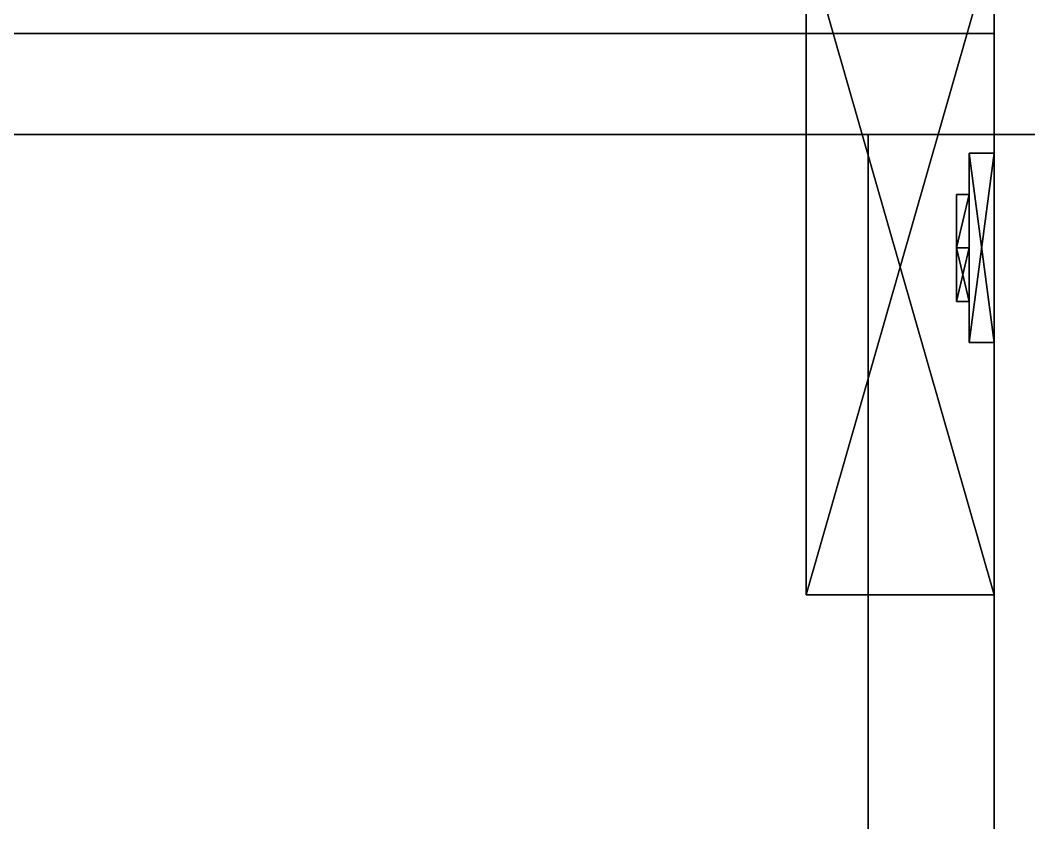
# Model space of a CAD drawing. Extents: x 0 to 6014, y -2453 to 0.
# Drawn here: x 2161.8 to 2241.7, y -1572.6 to -1508.9 of the extents above; entities that cross this region are included whole.
import ezdxf

# ---------------------------------------------------------------- set-up
doc = ezdxf.new("R2010")
doc.units = 0
for name, color, linetype in [('LAYER0', 7, 'CONTINUOUS'), ('LAYER1', 7, 'CONTINUOUS'), ('LAYER438', 254, 'CONTINUOUS'), ('LAYER472', 7, 'CONTINUOUS'), ('LAYER473', 7, 'CONTINUOUS'), ('LAYER476', 7, 'CONTINUOUS'), ('LAYER477', 7, 'CONTINUOUS'), ('LAYER478', 7, 'CONTINUOUS'), ('LAYER479', 7, 'CONTINUOUS'), ('LAYER480', 7, 'CONTINUOUS'), ('LAYER481', 7, 'CONTINUOUS'), ('LAYER482', 7, 'CONTINUOUS'), ('LAYER483', 7, 'CONTINUOUS'), ('LAYER496', 253, 'CONTINUOUS'), ('LAYER498', 253, 'CONTINUOUS'), ('LAYER500', 253, 'CONTINUOUS'), ('LAYER502', 253, 'CONTINUOUS'), ('LAYER504', 253, 'CONTINUOUS'), ('LAYER506', 254, 'CONTINUOUS'), ('LAYER507', 254, 'CONTINUOUS')]:
    doc.layers.add(name, color=color, linetype=linetype)

msp = doc.modelspace()

# ---------------------------------------------------------------- linework, layer by layer
at = {"layer": 'LAYER0'}
for points, invisible_edges in [([(1510, -265), (4585, 0), (2107, -1840), (1510, -265)], 7), ([(1510, 0, 5), (2107, -1840, 5), (4585, 0, 5), (1510, 0, 5)], 3), ([(2107, -1840), (4585, 0), (2107, -2453), (2107, -1840)], 3), ([(2107, -2453), (4585, 0), (4585, -640), (2107, -2453)], 5), ([(4585, 0, 5), (2107, -1840, 5), (4585, -640, 5), (4585, 0, 5)], 3), ([(2107, -2453), (4585, -640), (6013.69, -2453), (2107, -2453)], 3), ([(2107, -1840, 5), (6013.69, -2453, 5), (4585, -640, 5), (2107, -1840, 5)], 7)]:
    msp.add_3dface(points, dxfattribs=dict(at, invisible_edges=invisible_edges))
at = {"layer": 'LAYER438', "invisible_edges": 1}
for points in [[(2239, -1690, 2293), (2239, -1490, 155), (2239, -1690, 155), (2239, -1690, 2293)], [(2239, -1490, 155), (2239, -1690, 2293), (2239, -1490, 2293), (2239, -1490, 155)], [(2257, -1690, 155), (2239, -1490, 155), (2257, -1490, 155), (2257, -1690, 155)], [(2239, -1490, 155), (2257, -1690, 155), (2239, -1690, 155), (2239, -1490, 155)], [(2239, -1690, 2293), (2257, -1490, 2293), (2239, -1490, 2293), (2239, -1690, 2293)], [(2257, -1490, 2293), (2239, -1690, 2293), (2257, -1690, 2293), (2257, -1490, 2293)]]:
    msp.add_3dface(points, dxfattribs=at)
at = {"layer": 'LAYER472', "invisible_edges": 1}
for points in [[(1605, -1690, 156), (2239, -1490, 156), (2239, -1690, 156), (1605, -1690, 156)], [(2239, -1490, 156), (1605, -1690, 156), (1605, -1490, 156), (2239, -1490, 156)], [(1605, -1490, 174), (2239, -1690, 174), (2239, -1490, 174), (1605, -1490, 174)], [(2239, -1690, 174), (1605, -1490, 174), (1605, -1690, 174), (2239, -1690, 174)], [(2239, -1690, 174), (2239, -1490, 156), (2239, -1490, 174), (2239, -1690, 174)], [(2239, -1490, 156), (2239, -1690, 174), (2239, -1690, 156), (2239, -1490, 156)]]:
    msp.add_3dface(points, dxfattribs=at)
at = {"layer": 'LAYER473', "invisible_edges": 1}
for points in [[(2239, -1690, 2292), (1605, -1490, 2292), (1605, -1690, 2292), (2239, -1690, 2292)], [(1605, -1490, 2292), (2239, -1690, 2292), (2239, -1490, 2292), (1605, -1490, 2292)], [(2239, -1490, 2274), (1605, -1690, 2274), (1605, -1490, 2274), (2239, -1490, 2274)], [(1605, -1690, 2274), (2239, -1490, 2274), (2239, -1690, 2274), (1605, -1690, 2274)], [(2239, -1690, 2292), (2239, -1490, 2274), (2239, -1490, 2292), (2239, -1690, 2292)], [(2239, -1490, 2274), (2239, -1690, 2292), (2239, -1690, 2274), (2239, -1490, 2274)]]:
    msp.add_3dface(points, dxfattribs=at)
at = {"layer": 'LAYER476', "invisible_edges": 1}
for points in [[(2239, -1690, 409), (1605, -1510, 409), (1605, -1690, 409), (2239, -1690, 409)], [(1605, -1510, 409), (2239, -1690, 409), (2239, -1510, 409), (1605, -1510, 409)], [(2239, -1510, 391), (1605, -1510, 409), (2239, -1510, 409), (2239, -1510, 391)], [(1605, -1510, 409), (2239, -1510, 391), (1605, -1510, 391), (1605, -1510, 409)], [(2239, -1510, 391), (1605, -1690, 391), (1605, -1510, 391), (2239, -1510, 391)], [(1605, -1690, 391), (2239, -1510, 391), (2239, -1690, 391), (1605, -1690, 391)], [(2239, -1690, 409), (2239, -1510, 391), (2239, -1510, 409), (2239, -1690, 409)], [(2239, -1510, 391), (2239, -1690, 409), (2239, -1690, 391), (2239, -1510, 391)]]:
    msp.add_3dface(points, dxfattribs=at)
at = {"layer": 'LAYER477', "invisible_edges": 1}
for points in [[(2239, -1690, 1350.5), (1605, -1510, 1350.5), (1605, -1690, 1350.5), (2239, -1690, 1350.5)], [(1605, -1510, 1350.5), (2239, -1690, 1350.5), (2239, -1510, 1350.5), (1605, -1510, 1350.5)], [(2239, -1510, 1332.5), (1605, -1510, 1350.5), (2239, -1510, 1350.5), (2239, -1510, 1332.5)], [(1605, -1510, 1350.5), (2239, -1510, 1332.5), (1605, -1510, 1332.5), (1605, -1510, 1350.5)], [(2239, -1510, 1332.5), (1605, -1690, 1332.5), (1605, -1510, 1332.5), (2239, -1510, 1332.5)], [(1605, -1690, 1332.5), (2239, -1510, 1332.5), (2239, -1690, 1332.5), (1605, -1690, 1332.5)], [(2239, -1690, 1350.5), (2239, -1510, 1332.5), (2239, -1510, 1350.5), (2239, -1690, 1350.5)], [(2239, -1510, 1332.5), (2239, -1690, 1350.5), (2239, -1690, 1332.5), (2239, -1510, 1332.5)]]:
    msp.add_3dface(points, dxfattribs=at)
at = {"layer": 'LAYER478', "invisible_edges": 1}
for points in [[(2239, -1690, 879), (1605, -1510, 879), (1605, -1690, 879), (2239, -1690, 879)], [(1605, -1510, 879), (2239, -1690, 879), (2239, -1510, 879), (1605, -1510, 879)], [(2239, -1510, 861), (1605, -1510, 879), (2239, -1510, 879), (2239, -1510, 861)], [(1605, -1510, 879), (2239, -1510, 861), (1605, -1510, 861), (1605, -1510, 879)], [(2239, -1510, 861), (1605, -1690, 861), (1605, -1510, 861), (2239, -1510, 861)], [(1605, -1690, 861), (2239, -1510, 861), (2239, -1690, 861), (1605, -1690, 861)], [(2239, -1690, 879), (2239, -1510, 861), (2239, -1510, 879), (2239, -1690, 879)], [(2239, -1510, 861), (2239, -1690, 879), (2239, -1690, 861), (2239, -1510, 861)]]:
    msp.add_3dface(points, dxfattribs=at)
at = {"layer": 'LAYER479', "invisible_edges": 1}
for points in [[(2239, -1690, 644), (1605, -1510, 644), (1605, -1690, 644), (2239, -1690, 644)], [(1605, -1510, 644), (2239, -1690, 644), (2239, -1510, 644), (1605, -1510, 644)], [(2239, -1510, 626), (1605, -1510, 644), (2239, -1510, 644), (2239, -1510, 626)], [(1605, -1510, 644), (2239, -1510, 626), (1605, -1510, 626), (1605, -1510, 644)], [(2239, -1510, 626), (1605, -1690, 626), (1605, -1510, 626), (2239, -1510, 626)], [(1605, -1690, 626), (2239, -1510, 626), (2239, -1690, 626), (1605, -1690, 626)], [(2239, -1690, 644), (2239, -1510, 626), (2239, -1510, 644), (2239, -1690, 644)], [(2239, -1510, 626), (2239, -1690, 644), (2239, -1690, 626), (2239, -1510, 626)]]:
    msp.add_3dface(points, dxfattribs=at)
at = {"layer": 'LAYER480', "invisible_edges": 1}
for points in [[(2239, -1690, 1114.75), (1605, -1510, 1114.75), (1605, -1690, 1114.75), (2239, -1690, 1114.75)], [(1605, -1510, 1114.75), (2239, -1690, 1114.75), (2239, -1510, 1114.75), (1605, -1510, 1114.75)], [(2239, -1510, 1096.75), (1605, -1510, 1114.75), (2239, -1510, 1114.75), (2239, -1510, 1096.75)], [(1605, -1510, 1114.75), (2239, -1510, 1096.75), (1605, -1510, 1096.75), (1605, -1510, 1114.75)], [(2239, -1510, 1096.75), (1605, -1690, 1096.75), (1605, -1510, 1096.75), (2239, -1510, 1096.75)], [(1605, -1690, 1096.75), (2239, -1510, 1096.75), (2239, -1690, 1096.75), (1605, -1690, 1096.75)], [(2239, -1690, 1114.75), (2239, -1510, 1096.75), (2239, -1510, 1114.75), (2239, -1690, 1114.75)], [(2239, -1510, 1096.75), (2239, -1690, 1114.75), (2239, -1690, 1096.75), (2239, -1510, 1096.75)]]:
    msp.add_3dface(points, dxfattribs=at)
at = {"layer": 'LAYER481', "invisible_edges": 1}
for points in [[(2239, -1690, 1821.25), (1605, -1510, 1821.25), (1605, -1690, 1821.25), (2239, -1690, 1821.25)], [(1605, -1510, 1821.25), (2239, -1690, 1821.25), (2239, -1510, 1821.25), (1605, -1510, 1821.25)], [(2239, -1510, 1803.25), (1605, -1510, 1821.25), (2239, -1510, 1821.25), (2239, -1510, 1803.25)], [(1605, -1510, 1821.25), (2239, -1510, 1803.25), (1605, -1510, 1803.25), (1605, -1510, 1821.25)], [(2239, -1510, 1803.25), (1605, -1690, 1803.25), (1605, -1510, 1803.25), (2239, -1510, 1803.25)], [(1605, -1690, 1803.25), (2239, -1510, 1803.25), (2239, -1690, 1803.25), (1605, -1690, 1803.25)], [(2239, -1690, 1821.25), (2239, -1510, 1803.25), (2239, -1510, 1821.25), (2239, -1690, 1821.25)], [(2239, -1510, 1803.25), (2239, -1690, 1821.25), (2239, -1690, 1803.25), (2239, -1510, 1803.25)]]:
    msp.add_3dface(points, dxfattribs=at)
at = {"layer": 'LAYER482', "invisible_edges": 1}
for points in [[(2239, -1690, 1585.875), (1605, -1510, 1585.875), (1605, -1690, 1585.875), (2239, -1690, 1585.875)], [(1605, -1510, 1585.875), (2239, -1690, 1585.875), (2239, -1510, 1585.875), (1605, -1510, 1585.875)], [(2239, -1510, 1567.875), (1605, -1510, 1585.875), (2239, -1510, 1585.875), (2239, -1510, 1567.875)], [(1605, -1510, 1585.875), (2239, -1510, 1567.875), (1605, -1510, 1567.875), (1605, -1510, 1585.875)], [(2239, -1510, 1567.875), (1605, -1690, 1567.875), (1605, -1510, 1567.875), (2239, -1510, 1567.875)], [(1605, -1690, 1567.875), (2239, -1510, 1567.875), (2239, -1690, 1567.875), (1605, -1690, 1567.875)], [(2239, -1690, 1585.875), (2239, -1510, 1567.875), (2239, -1510, 1585.875), (2239, -1690, 1585.875)], [(2239, -1510, 1567.875), (2239, -1690, 1585.875), (2239, -1690, 1567.875), (2239, -1510, 1567.875)]]:
    msp.add_3dface(points, dxfattribs=at)
at = {"layer": 'LAYER483', "invisible_edges": 1}
for points in [[(2239, -1690, 2056.625), (1605, -1510, 2056.625), (1605, -1690, 2056.625), (2239, -1690, 2056.625)], [(1605, -1510, 2056.625), (2239, -1690, 2056.625), (2239, -1510, 2056.625), (1605, -1510, 2056.625)], [(2239, -1510, 2038.625), (1605, -1510, 2056.625), (2239, -1510, 2056.625), (2239, -1510, 2038.625)], [(1605, -1510, 2056.625), (2239, -1510, 2038.625), (1605, -1510, 2038.625), (1605, -1510, 2056.625)], [(2239, -1510, 2038.625), (1605, -1690, 2038.625), (1605, -1510, 2038.625), (2239, -1510, 2038.625)], [(1605, -1690, 2038.625), (2239, -1510, 2038.625), (2239, -1690, 2038.625), (1605, -1690, 2038.625)], [(2239, -1690, 2056.625), (2239, -1510, 2038.625), (2239, -1510, 2056.625), (2239, -1690, 2056.625)], [(2239, -1510, 2038.625), (2239, -1690, 2056.625), (2239, -1690, 2038.625), (2239, -1510, 2038.625)]]:
    msp.add_3dface(points, dxfattribs=at)
at = {"layer": 'LAYER496'}
for points in [[(2239, -1554.5, 251.2174), (2224.079, -1502.5, 251.2174), (2239, -1502.5, 251.2174), (2239, -1554.5, 251.2174)], [(2224.079, -1554.5, 251.2174), (2224.079, -1502.5, 251.2174), (2239, -1554.5, 251.2174), (2224.079, -1554.5, 251.2174)], [(2239, -1502.5, 264.7826), (2224.079, -1554.5, 264.7826), (2239, -1554.5, 264.7826), (2239, -1502.5, 264.7826)], [(2224.079, -1502.5, 264.7826), (2224.079, -1554.5, 264.7826), (2239, -1502.5, 264.7826), (2224.079, -1502.5, 264.7826)], [(2224.079, -1554.5, 251.2174), (2224.079, -1502.5, 264.7826), (2224.079, -1502.5, 251.2174), (2224.079, -1554.5, 251.2174)], [(2224.079, -1554.5, 264.7826), (2224.079, -1502.5, 264.7826), (2224.079, -1554.5, 251.2174), (2224.079, -1554.5, 264.7826)], [(2239, -1534.5, 284), (2239, -1519.5, 284), (2237.01, -1519.5, 284), (2239, -1534.5, 284)], [(2237.01, -1534.5, 284), (2239, -1534.5, 284), (2237.01, -1519.5, 284), (2237.01, -1534.5, 284)], [(2239, -1519.5, 232), (2239, -1534.5, 232), (2237.01, -1534.5, 232), (2239, -1519.5, 232)], [(2237.01, -1519.5, 232), (2239, -1519.5, 232), (2237.01, -1534.5, 232), (2237.01, -1519.5, 232)], [(2237.01, -1519.5, 284), (2239, -1519.5, 284), (2239, -1519.5, 232), (2237.01, -1519.5, 284)], [(2237.01, -1519.5, 232), (2237.01, -1519.5, 284), (2239, -1519.5, 232), (2237.01, -1519.5, 232)], [(2237.01, -1534.5, 284), (2237.01, -1519.5, 284), (2237.01, -1519.5, 232), (2237.01, -1534.5, 284)], [(2237.01, -1534.5, 232), (2237.01, -1534.5, 284), (2237.01, -1519.5, 232), (2237.01, -1534.5, 232)], [(2237.01, -1522.757, 276.0869), (2236.016, -1527, 271.2909), (2236.016, -1522.757, 276.0869), (2237.01, -1522.757, 276.0869)], [(2237.01, -1527, 271.2909), (2236.016, -1527, 271.2909), (2237.01, -1522.757, 276.0869), (2237.01, -1527, 271.2909)], [(2237.01, -1522.757, 276.0869), (2236.016, -1527, 280.883), (2237.01, -1527, 280.883), (2237.01, -1522.757, 276.0869)], [(2236.016, -1522.757, 276.0869), (2236.016, -1527, 280.883), (2237.01, -1522.757, 276.0869), (2236.016, -1522.757, 276.0869)], [(2236.016, -1522.757, 276.0869), (2236.016, -1531.243, 276.0869), (2236.016, -1527, 280.883), (2236.016, -1522.757, 276.0869)], [(2236.016, -1527, 271.2909), (2236.016, -1531.243, 276.0869), (2236.016, -1522.757, 276.0869), (2236.016, -1527, 271.2909)], [(2237.01, -1522.757, 239.913), (2236.016, -1527, 235.117), (2236.016, -1522.757, 239.913), (2237.01, -1522.757, 239.913)], [(2237.01, -1527, 235.117), (2236.016, -1527, 235.117), (2237.01, -1522.757, 239.913), (2237.01, -1527, 235.117)], [(2237.01, -1522.757, 239.913), (2236.016, -1527, 244.7091), (2237.01, -1527, 244.7091), (2237.01, -1522.757, 239.913)], [(2236.016, -1522.757, 239.913), (2236.016, -1527, 244.7091), (2237.01, -1522.757, 239.913), (2236.016, -1522.757, 239.913)], [(2236.016, -1522.757, 239.913), (2236.016, -1531.243, 239.913), (2236.016, -1527, 244.7091), (2236.016, -1522.757, 239.913)], [(2236.016, -1527, 235.117), (2236.016, -1531.243, 239.913), (2236.016, -1522.757, 239.913), (2236.016, -1527, 235.117)], [(2237.01, -1522.757, 276.0869), (2237.01, -1527, 271.2909), (2237.01, -1527, 280.883), (2237.01, -1522.757, 276.0869)], [(2237.01, -1522.757, 239.913), (2237.01, -1527, 235.117), (2237.01, -1527, 244.7091), (2237.01, -1522.757, 239.913)], [(2237.01, -1527, 271.2909), (2236.016, -1531.243, 276.0869), (2236.016, -1527, 271.2909), (2237.01, -1527, 271.2909)], [(2237.01, -1531.243, 276.0869), (2236.016, -1531.243, 276.0869), (2237.01, -1527, 271.2909), (2237.01, -1531.243, 276.0869)], [(2237.01, -1531.243, 276.0869), (2236.016, -1527, 280.883), (2236.016, -1531.243, 276.0869), (2237.01, -1531.243, 276.0869)], [(2237.01, -1527, 280.883), (2236.016, -1527, 280.883), (2237.01, -1531.243, 276.0869), (2237.01, -1527, 280.883)], [(2237.01, -1527, 235.117), (2236.016, -1531.243, 239.913), (2236.016, -1527, 235.117), (2237.01, -1527, 235.117)], [(2237.01, -1531.243, 239.913), (2236.016, -1531.243, 239.913), (2237.01, -1527, 235.117), (2237.01, -1531.243, 239.913)], [(2237.01, -1531.243, 239.913), (2236.016, -1527, 244.7091), (2236.016, -1531.243, 239.913), (2237.01, -1531.243, 239.913)], [(2237.01, -1527, 244.7091), (2236.016, -1527, 244.7091), (2237.01, -1531.243, 239.913), (2237.01, -1527, 244.7091)], [(2237.01, -1527, 271.2909), (2237.01, -1531.243, 276.0869), (2237.01, -1527, 280.883), (2237.01, -1527, 271.2909)], [(2237.01, -1527, 235.117), (2237.01, -1531.243, 239.913), (2237.01, -1527, 244.7091), (2237.01, -1527, 235.117)], [(2239, -1534.5, 232), (2239, -1534.5, 284), (2237.01, -1534.5, 284), (2239, -1534.5, 232)], [(2237.01, -1534.5, 232), (2239, -1534.5, 232), (2237.01, -1534.5, 284), (2237.01, -1534.5, 232)], [(2239, -1554.5, 264.7826), (2224.079, -1554.5, 251.2174), (2239, -1554.5, 251.2174), (2239, -1554.5, 264.7826)], [(2224.079, -1554.5, 264.7826), (2224.079, -1554.5, 251.2174), (2239, -1554.5, 264.7826), (2224.079, -1554.5, 264.7826)]]:
    msp.add_3dface(points, dxfattribs=at)
at = {"layer": 'LAYER498'}
for points in [[(2239, -1554.5, 734.2174), (2224.079, -1502.5, 734.2174), (2239, -1502.5, 734.2174), (2239, -1554.5, 734.2174)], [(2224.079, -1554.5, 734.2174), (2224.079, -1502.5, 734.2174), (2239, -1554.5, 734.2174), (2224.079, -1554.5, 734.2174)], [(2239, -1502.5, 747.7826), (2224.079, -1554.5, 747.7826), (2239, -1554.5, 747.7826), (2239, -1502.5, 747.7826)], [(2224.079, -1502.5, 747.7826), (2224.079, -1554.5, 747.7826), (2239, -1502.5, 747.7826), (2224.079, -1502.5, 747.7826)], [(2224.079, -1554.5, 734.2174), (2224.079, -1502.5, 747.7826), (2224.079, -1502.5, 734.2174), (2224.079, -1554.5, 734.2174)], [(2224.079, -1554.5, 747.7826), (2224.079, -1502.5, 747.7826), (2224.079, -1554.5, 734.2174), (2224.079, -1554.5, 747.7826)], [(2239, -1534.5, 767), (2239, -1519.5, 767), (2237.01, -1519.5, 767), (2239, -1534.5, 767)], [(2237.01, -1534.5, 767), (2239, -1534.5, 767), (2237.01, -1519.5, 767), (2237.01, -1534.5, 767)], [(2239, -1519.5, 715), (2239, -1534.5, 715), (2237.01, -1534.5, 715), (2239, -1519.5, 715)], [(2237.01, -1519.5, 715), (2239, -1519.5, 715), (2237.01, -1534.5, 715), (2237.01, -1519.5, 715)], [(2237.01, -1519.5, 767), (2239, -1519.5, 767), (2239, -1519.5, 715), (2237.01, -1519.5, 767)], [(2237.01, -1519.5, 715), (2237.01, -1519.5, 767), (2239, -1519.5, 715), (2237.01, -1519.5, 715)], [(2237.01, -1534.5, 767), (2237.01, -1519.5, 767), (2237.01, -1519.5, 715), (2237.01, -1534.5, 767)], [(2237.01, -1534.5, 715), (2237.01, -1534.5, 767), (2237.01, -1519.5, 715), (2237.01, -1534.5, 715)], [(2237.01, -1522.757, 759.087), (2236.016, -1527, 754.291), (2236.016, -1522.757, 759.087), (2237.01, -1522.757, 759.087)], [(2237.01, -1527, 754.291), (2236.016, -1527, 754.291), (2237.01, -1522.757, 759.087), (2237.01, -1527, 754.291)], [(2237.01, -1522.757, 759.087), (2236.016, -1527, 763.883), (2237.01, -1527, 763.883), (2237.01, -1522.757, 759.087)], [(2236.016, -1522.757, 759.087), (2236.016, -1527, 763.883), (2237.01, -1522.757, 759.087), (2236.016, -1522.757, 759.087)], [(2236.016, -1522.757, 759.087), (2236.016, -1531.243, 759.087), (2236.016, -1527, 763.883), (2236.016, -1522.757, 759.087)], [(2236.016, -1527, 754.291), (2236.016, -1531.243, 759.087), (2236.016, -1522.757, 759.087), (2236.016, -1527, 754.291)], [(2237.01, -1522.757, 722.913), (2236.016, -1527, 718.117), (2236.016, -1522.757, 722.913), (2237.01, -1522.757, 722.913)], [(2237.01, -1527, 718.117), (2236.016, -1527, 718.117), (2237.01, -1522.757, 722.913), (2237.01, -1527, 718.117)], [(2237.01, -1522.757, 722.913), (2236.016, -1527, 727.709), (2237.01, -1527, 727.709), (2237.01, -1522.757, 722.913)], [(2236.016, -1522.757, 722.913), (2236.016, -1527, 727.709), (2237.01, -1522.757, 722.913), (2236.016, -1522.757, 722.913)], [(2236.016, -1522.757, 722.913), (2236.016, -1531.243, 722.913), (2236.016, -1527, 727.709), (2236.016, -1522.757, 722.913)], [(2236.016, -1527, 718.117), (2236.016, -1531.243, 722.913), (2236.016, -1522.757, 722.913), (2236.016, -1527, 718.117)], [(2237.01, -1522.757, 759.087), (2237.01, -1527, 754.291), (2237.01, -1527, 763.883), (2237.01, -1522.757, 759.087)], [(2237.01, -1522.757, 722.913), (2237.01, -1527, 718.117), (2237.01, -1527, 727.709), (2237.01, -1522.757, 722.913)], [(2237.01, -1527, 754.291), (2236.016, -1531.243, 759.087), (2236.016, -1527, 754.291), (2237.01, -1527, 754.291)], [(2237.01, -1531.243, 759.087), (2236.016, -1531.243, 759.087), (2237.01, -1527, 754.291), (2237.01, -1531.243, 759.087)], [(2237.01, -1531.243, 759.087), (2236.016, -1527, 763.883), (2236.016, -1531.243, 759.087), (2237.01, -1531.243, 759.087)], [(2237.01, -1527, 763.883), (2236.016, -1527, 763.883), (2237.01, -1531.243, 759.087), (2237.01, -1527, 763.883)], [(2237.01, -1527, 718.117), (2236.016, -1531.243, 722.913), (2236.016, -1527, 718.117), (2237.01, -1527, 718.117)], [(2237.01, -1531.243, 722.913), (2236.016, -1531.243, 722.913), (2237.01, -1527, 718.117), (2237.01, -1531.243, 722.913)], [(2237.01, -1531.243, 722.913), (2236.016, -1527, 727.709), (2236.016, -1531.243, 722.913), (2237.01, -1531.243, 722.913)], [(2237.01, -1527, 727.709), (2236.016, -1527, 727.709), (2237.01, -1531.243, 722.913), (2237.01, -1527, 727.709)], [(2237.01, -1527, 754.291), (2237.01, -1531.243, 759.087), (2237.01, -1527, 763.883), (2237.01, -1527, 754.291)], [(2237.01, -1527, 718.117), (2237.01, -1531.243, 722.913), (2237.01, -1527, 727.709), (2237.01, -1527, 718.117)], [(2239, -1534.5, 715), (2239, -1534.5, 767), (2237.01, -1534.5, 767), (2239, -1534.5, 715)], [(2237.01, -1534.5, 715), (2239, -1534.5, 715), (2237.01, -1534.5, 767), (2237.01, -1534.5, 715)], [(2239, -1554.5, 747.7826), (2224.079, -1554.5, 734.2174), (2239, -1554.5, 734.2174), (2239, -1554.5, 747.7826)], [(2224.079, -1554.5, 747.7826), (2224.079, -1554.5, 734.2174), (2239, -1554.5, 747.7826), (2224.079, -1554.5, 747.7826)]]:
    msp.add_3dface(points, dxfattribs=at)
at = {"layer": 'LAYER500'}
for points in [[(2239, -1554.5, 1217.217), (2224.079, -1502.5, 1217.217), (2239, -1502.5, 1217.217), (2239, -1554.5, 1217.217)], [(2224.079, -1554.5, 1217.217), (2224.079, -1502.5, 1217.217), (2239, -1554.5, 1217.217), (2224.079, -1554.5, 1217.217)], [(2239, -1502.5, 1230.783), (2224.079, -1554.5, 1230.783), (2239, -1554.5, 1230.783), (2239, -1502.5, 1230.783)], [(2224.079, -1502.5, 1230.783), (2224.079, -1554.5, 1230.783), (2239, -1502.5, 1230.783), (2224.079, -1502.5, 1230.783)], [(2224.079, -1554.5, 1217.217), (2224.079, -1502.5, 1230.783), (2224.079, -1502.5, 1217.217), (2224.079, -1554.5, 1217.217)], [(2224.079, -1554.5, 1230.783), (2224.079, -1502.5, 1230.783), (2224.079, -1554.5, 1217.217), (2224.079, -1554.5, 1230.783)], [(2239, -1534.5, 1250), (2239, -1519.5, 1250), (2237.01, -1519.5, 1250), (2239, -1534.5, 1250)], [(2237.01, -1534.5, 1250), (2239, -1534.5, 1250), (2237.01, -1519.5, 1250), (2237.01, -1534.5, 1250)], [(2239, -1519.5, 1198), (2239, -1534.5, 1198), (2237.01, -1534.5, 1198), (2239, -1519.5, 1198)], [(2237.01, -1519.5, 1198), (2239, -1519.5, 1198), (2237.01, -1534.5, 1198), (2237.01, -1519.5, 1198)], [(2237.01, -1519.5, 1250), (2239, -1519.5, 1250), (2239, -1519.5, 1198), (2237.01, -1519.5, 1250)], [(2237.01, -1519.5, 1198), (2237.01, -1519.5, 1250), (2239, -1519.5, 1198), (2237.01, -1519.5, 1198)], [(2237.01, -1534.5, 1250), (2237.01, -1519.5, 1250), (2237.01, -1519.5, 1198), (2237.01, -1534.5, 1250)], [(2237.01, -1534.5, 1198), (2237.01, -1534.5, 1250), (2237.01, -1519.5, 1198), (2237.01, -1534.5, 1198)], [(2237.01, -1522.757, 1242.087), (2236.016, -1527, 1237.291), (2236.016, -1522.757, 1242.087), (2237.01, -1522.757, 1242.087)], [(2237.01, -1527, 1237.291), (2236.016, -1527, 1237.291), (2237.01, -1522.757, 1242.087), (2237.01, -1527, 1237.291)], [(2237.01, -1522.757, 1242.087), (2236.016, -1527, 1246.883), (2237.01, -1527, 1246.883), (2237.01, -1522.757, 1242.087)], [(2236.016, -1522.757, 1242.087), (2236.016, -1527, 1246.883), (2237.01, -1522.757, 1242.087), (2236.016, -1522.757, 1242.087)], [(2236.016, -1522.757, 1242.087), (2236.016, -1531.243, 1242.087), (2236.016, -1527, 1246.883), (2236.016, -1522.757, 1242.087)], [(2236.016, -1527, 1237.291), (2236.016, -1531.243, 1242.087), (2236.016, -1522.757, 1242.087), (2236.016, -1527, 1237.291)], [(2237.01, -1522.757, 1205.913), (2236.016, -1527, 1201.117), (2236.016, -1522.757, 1205.913), (2237.01, -1522.757, 1205.913)], [(2237.01, -1527, 1201.117), (2236.016, -1527, 1201.117), (2237.01, -1522.757, 1205.913), (2237.01, -1527, 1201.117)], [(2237.01, -1522.757, 1205.913), (2236.016, -1527, 1210.709), (2237.01, -1527, 1210.709), (2237.01, -1522.757, 1205.913)], [(2236.016, -1522.757, 1205.913), (2236.016, -1527, 1210.709), (2237.01, -1522.757, 1205.913), (2236.016, -1522.757, 1205.913)], [(2236.016, -1522.757, 1205.913), (2236.016, -1531.243, 1205.913), (2236.016, -1527, 1210.709), (2236.016, -1522.757, 1205.913)], [(2236.016, -1527, 1201.117), (2236.016, -1531.243, 1205.913), (2236.016, -1522.757, 1205.913), (2236.016, -1527, 1201.117)], [(2237.01, -1522.757, 1242.087), (2237.01, -1527, 1237.291), (2237.01, -1527, 1246.883), (2237.01, -1522.757, 1242.087)], [(2237.01, -1522.757, 1205.913), (2237.01, -1527, 1201.117), (2237.01, -1527, 1210.709), (2237.01, -1522.757, 1205.913)], [(2237.01, -1527, 1237.291), (2236.016, -1531.243, 1242.087), (2236.016, -1527, 1237.291), (2237.01, -1527, 1237.291)], [(2237.01, -1531.243, 1242.087), (2236.016, -1531.243, 1242.087), (2237.01, -1527, 1237.291), (2237.01, -1531.243, 1242.087)], [(2237.01, -1531.243, 1242.087), (2236.016, -1527, 1246.883), (2236.016, -1531.243, 1242.087), (2237.01, -1531.243, 1242.087)], [(2237.01, -1527, 1246.883), (2236.016, -1527, 1246.883), (2237.01, -1531.243, 1242.087), (2237.01, -1527, 1246.883)], [(2237.01, -1527, 1201.117), (2236.016, -1531.243, 1205.913), (2236.016, -1527, 1201.117), (2237.01, -1527, 1201.117)], [(2237.01, -1531.243, 1205.913), (2236.016, -1531.243, 1205.913), (2237.01, -1527, 1201.117), (2237.01, -1531.243, 1205.913)], [(2237.01, -1531.243, 1205.913), (2236.016, -1527, 1210.709), (2236.016, -1531.243, 1205.913), (2237.01, -1531.243, 1205.913)], [(2237.01, -1527, 1210.709), (2236.016, -1527, 1210.709), (2237.01, -1531.243, 1205.913), (2237.01, -1527, 1210.709)], [(2237.01, -1527, 1237.291), (2237.01, -1531.243, 1242.087), (2237.01, -1527, 1246.883), (2237.01, -1527, 1237.291)], [(2237.01, -1527, 1201.117), (2237.01, -1531.243, 1205.913), (2237.01, -1527, 1210.709), (2237.01, -1527, 1201.117)], [(2239, -1534.5, 1198), (2239, -1534.5, 1250), (2237.01, -1534.5, 1250), (2239, -1534.5, 1198)], [(2237.01, -1534.5, 1198), (2239, -1534.5, 1198), (2237.01, -1534.5, 1250), (2237.01, -1534.5, 1198)], [(2239, -1554.5, 1230.783), (2224.079, -1554.5, 1217.217), (2239, -1554.5, 1217.217), (2239, -1554.5, 1230.783)], [(2224.079, -1554.5, 1230.783), (2224.079, -1554.5, 1217.217), (2239, -1554.5, 1230.783), (2224.079, -1554.5, 1230.783)]]:
    msp.add_3dface(points, dxfattribs=at)
at = {"layer": 'LAYER502'}
for points in [[(2239, -1554.5, 1700.217), (2224.079, -1502.5, 1700.217), (2239, -1502.5, 1700.217), (2239, -1554.5, 1700.217)], [(2224.079, -1554.5, 1700.217), (2224.079, -1502.5, 1700.217), (2239, -1554.5, 1700.217), (2224.079, -1554.5, 1700.217)], [(2239, -1502.5, 1713.783), (2224.079, -1554.5, 1713.783), (2239, -1554.5, 1713.783), (2239, -1502.5, 1713.783)], [(2224.079, -1502.5, 1713.783), (2224.079, -1554.5, 1713.783), (2239, -1502.5, 1713.783), (2224.079, -1502.5, 1713.783)], [(2224.079, -1554.5, 1700.217), (2224.079, -1502.5, 1713.783), (2224.079, -1502.5, 1700.217), (2224.079, -1554.5, 1700.217)], [(2224.079, -1554.5, 1713.783), (2224.079, -1502.5, 1713.783), (2224.079, -1554.5, 1700.217), (2224.079, -1554.5, 1713.783)], [(2239, -1534.5, 1733), (2239, -1519.5, 1733), (2237.01, -1519.5, 1733), (2239, -1534.5, 1733)], [(2237.01, -1534.5, 1733), (2239, -1534.5, 1733), (2237.01, -1519.5, 1733), (2237.01, -1534.5, 1733)], [(2239, -1519.5, 1681), (2239, -1534.5, 1681), (2237.01, -1534.5, 1681), (2239, -1519.5, 1681)], [(2237.01, -1519.5, 1681), (2239, -1519.5, 1681), (2237.01, -1534.5, 1681), (2237.01, -1519.5, 1681)], [(2237.01, -1519.5, 1733), (2239, -1519.5, 1733), (2239, -1519.5, 1681), (2237.01, -1519.5, 1733)], [(2237.01, -1519.5, 1681), (2237.01, -1519.5, 1733), (2239, -1519.5, 1681), (2237.01, -1519.5, 1681)], [(2237.01, -1534.5, 1733), (2237.01, -1519.5, 1733), (2237.01, -1519.5, 1681), (2237.01, -1534.5, 1733)], [(2237.01, -1534.5, 1681), (2237.01, -1534.5, 1733), (2237.01, -1519.5, 1681), (2237.01, -1534.5, 1681)], [(2237.01, -1522.757, 1725.087), (2236.016, -1527, 1720.291), (2236.016, -1522.757, 1725.087), (2237.01, -1522.757, 1725.087)], [(2237.01, -1527, 1720.291), (2236.016, -1527, 1720.291), (2237.01, -1522.757, 1725.087), (2237.01, -1527, 1720.291)], [(2237.01, -1522.757, 1725.087), (2236.016, -1527, 1729.883), (2237.01, -1527, 1729.883), (2237.01, -1522.757, 1725.087)], [(2236.016, -1522.757, 1725.087), (2236.016, -1527, 1729.883), (2237.01, -1522.757, 1725.087), (2236.016, -1522.757, 1725.087)], [(2236.016, -1522.757, 1725.087), (2236.016, -1531.243, 1725.087), (2236.016, -1527, 1729.883), (2236.016, -1522.757, 1725.087)], [(2236.016, -1527, 1720.291), (2236.016, -1531.243, 1725.087), (2236.016, -1522.757, 1725.087), (2236.016, -1527, 1720.291)], [(2237.01, -1522.757, 1688.913), (2236.016, -1527, 1684.117), (2236.016, -1522.757, 1688.913), (2237.01, -1522.757, 1688.913)], [(2237.01, -1527, 1684.117), (2236.016, -1527, 1684.117), (2237.01, -1522.757, 1688.913), (2237.01, -1527, 1684.117)], [(2237.01, -1522.757, 1688.913), (2236.016, -1527, 1693.709), (2237.01, -1527, 1693.709), (2237.01, -1522.757, 1688.913)], [(2236.016, -1522.757, 1688.913), (2236.016, -1527, 1693.709), (2237.01, -1522.757, 1688.913), (2236.016, -1522.757, 1688.913)], [(2236.016, -1522.757, 1688.913), (2236.016, -1531.243, 1688.913), (2236.016, -1527, 1693.709), (2236.016, -1522.757, 1688.913)], [(2236.016, -1527, 1684.117), (2236.016, -1531.243, 1688.913), (2236.016, -1522.757, 1688.913), (2236.016, -1527, 1684.117)], [(2237.01, -1522.757, 1725.087), (2237.01, -1527, 1720.291), (2237.01, -1527, 1729.883), (2237.01, -1522.757, 1725.087)], [(2237.01, -1522.757, 1688.913), (2237.01, -1527, 1684.117), (2237.01, -1527, 1693.709), (2237.01, -1522.757, 1688.913)], [(2237.01, -1527, 1720.291), (2236.016, -1531.243, 1725.087), (2236.016, -1527, 1720.291), (2237.01, -1527, 1720.291)], [(2237.01, -1531.243, 1725.087), (2236.016, -1531.243, 1725.087), (2237.01, -1527, 1720.291), (2237.01, -1531.243, 1725.087)], [(2237.01, -1531.243, 1725.087), (2236.016, -1527, 1729.883), (2236.016, -1531.243, 1725.087), (2237.01, -1531.243, 1725.087)], [(2237.01, -1527, 1729.883), (2236.016, -1527, 1729.883), (2237.01, -1531.243, 1725.087), (2237.01, -1527, 1729.883)], [(2237.01, -1527, 1684.117), (2236.016, -1531.243, 1688.913), (2236.016, -1527, 1684.117), (2237.01, -1527, 1684.117)], [(2237.01, -1531.243, 1688.913), (2236.016, -1531.243, 1688.913), (2237.01, -1527, 1684.117), (2237.01, -1531.243, 1688.913)], [(2237.01, -1531.243, 1688.913), (2236.016, -1527, 1693.709), (2236.016, -1531.243, 1688.913), (2237.01, -1531.243, 1688.913)], [(2237.01, -1527, 1693.709), (2236.016, -1527, 1693.709), (2237.01, -1531.243, 1688.913), (2237.01, -1527, 1693.709)], [(2237.01, -1527, 1720.291), (2237.01, -1531.243, 1725.087), (2237.01, -1527, 1729.883), (2237.01, -1527, 1720.291)], [(2237.01, -1527, 1684.117), (2237.01, -1531.243, 1688.913), (2237.01, -1527, 1693.709), (2237.01, -1527, 1684.117)], [(2239, -1534.5, 1681), (2239, -1534.5, 1733), (2237.01, -1534.5, 1733), (2239, -1534.5, 1681)], [(2237.01, -1534.5, 1681), (2239, -1534.5, 1681), (2237.01, -1534.5, 1733), (2237.01, -1534.5, 1681)], [(2239, -1554.5, 1713.783), (2224.079, -1554.5, 1700.217), (2239, -1554.5, 1700.217), (2239, -1554.5, 1713.783)], [(2224.079, -1554.5, 1713.783), (2224.079, -1554.5, 1700.217), (2239, -1554.5, 1713.783), (2224.079, -1554.5, 1713.783)]]:
    msp.add_3dface(points, dxfattribs=at)
at = {"layer": 'LAYER504'}
for points in [[(2239, -1554.5, 2183.217), (2224.079, -1502.5, 2183.217), (2239, -1502.5, 2183.217), (2239, -1554.5, 2183.217)], [(2224.079, -1554.5, 2183.217), (2224.079, -1502.5, 2183.217), (2239, -1554.5, 2183.217), (2224.079, -1554.5, 2183.217)], [(2239, -1502.5, 2196.783), (2224.079, -1554.5, 2196.783), (2239, -1554.5, 2196.783), (2239, -1502.5, 2196.783)], [(2224.079, -1502.5, 2196.783), (2224.079, -1554.5, 2196.783), (2239, -1502.5, 2196.783), (2224.079, -1502.5, 2196.783)], [(2224.079, -1554.5, 2183.217), (2224.079, -1502.5, 2196.783), (2224.079, -1502.5, 2183.217), (2224.079, -1554.5, 2183.217)], [(2224.079, -1554.5, 2196.783), (2224.079, -1502.5, 2196.783), (2224.079, -1554.5, 2183.217), (2224.079, -1554.5, 2196.783)], [(2239, -1534.5, 2216), (2239, -1519.5, 2216), (2237.01, -1519.5, 2216), (2239, -1534.5, 2216)], [(2237.01, -1534.5, 2216), (2239, -1534.5, 2216), (2237.01, -1519.5, 2216), (2237.01, -1534.5, 2216)], [(2239, -1519.5, 2164), (2239, -1534.5, 2164), (2237.01, -1534.5, 2164), (2239, -1519.5, 2164)], [(2237.01, -1519.5, 2164), (2239, -1519.5, 2164), (2237.01, -1534.5, 2164), (2237.01, -1519.5, 2164)], [(2237.01, -1519.5, 2216), (2239, -1519.5, 2216), (2239, -1519.5, 2164), (2237.01, -1519.5, 2216)], [(2237.01, -1519.5, 2164), (2237.01, -1519.5, 2216), (2239, -1519.5, 2164), (2237.01, -1519.5, 2164)], [(2237.01, -1534.5, 2216), (2237.01, -1519.5, 2216), (2237.01, -1519.5, 2164), (2237.01, -1534.5, 2216)], [(2237.01, -1534.5, 2164), (2237.01, -1534.5, 2216), (2237.01, -1519.5, 2164), (2237.01, -1534.5, 2164)], [(2237.01, -1522.757, 2208.087), (2236.016, -1527, 2203.291), (2236.016, -1522.757, 2208.087), (2237.01, -1522.757, 2208.087)], [(2237.01, -1527, 2203.291), (2236.016, -1527, 2203.291), (2237.01, -1522.757, 2208.087), (2237.01, -1527, 2203.291)], [(2237.01, -1522.757, 2208.087), (2236.016, -1527, 2212.883), (2237.01, -1527, 2212.883), (2237.01, -1522.757, 2208.087)], [(2236.016, -1522.757, 2208.087), (2236.016, -1527, 2212.883), (2237.01, -1522.757, 2208.087), (2236.016, -1522.757, 2208.087)], [(2236.016, -1522.757, 2208.087), (2236.016, -1531.243, 2208.087), (2236.016, -1527, 2212.883), (2236.016, -1522.757, 2208.087)], [(2236.016, -1527, 2203.291), (2236.016, -1531.243, 2208.087), (2236.016, -1522.757, 2208.087), (2236.016, -1527, 2203.291)], [(2237.01, -1522.757, 2171.913), (2236.016, -1527, 2167.117), (2236.016, -1522.757, 2171.913), (2237.01, -1522.757, 2171.913)], [(2237.01, -1527, 2167.117), (2236.016, -1527, 2167.117), (2237.01, -1522.757, 2171.913), (2237.01, -1527, 2167.117)], [(2237.01, -1522.757, 2171.913), (2236.016, -1527, 2176.709), (2237.01, -1527, 2176.709), (2237.01, -1522.757, 2171.913)], [(2236.016, -1522.757, 2171.913), (2236.016, -1527, 2176.709), (2237.01, -1522.757, 2171.913), (2236.016, -1522.757, 2171.913)], [(2236.016, -1522.757, 2171.913), (2236.016, -1531.243, 2171.913), (2236.016, -1527, 2176.709), (2236.016, -1522.757, 2171.913)], [(2236.016, -1527, 2167.117), (2236.016, -1531.243, 2171.913), (2236.016, -1522.757, 2171.913), (2236.016, -1527, 2167.117)], [(2237.01, -1522.757, 2208.087), (2237.01, -1527, 2203.291), (2237.01, -1527, 2212.883), (2237.01, -1522.757, 2208.087)], [(2237.01, -1522.757, 2171.913), (2237.01, -1527, 2167.117), (2237.01, -1527, 2176.709), (2237.01, -1522.757, 2171.913)], [(2237.01, -1527, 2203.291), (2236.016, -1531.243, 2208.087), (2236.016, -1527, 2203.291), (2237.01, -1527, 2203.291)], [(2237.01, -1531.243, 2208.087), (2236.016, -1531.243, 2208.087), (2237.01, -1527, 2203.291), (2237.01, -1531.243, 2208.087)], [(2237.01, -1531.243, 2208.087), (2236.016, -1527, 2212.883), (2236.016, -1531.243, 2208.087), (2237.01, -1531.243, 2208.087)], [(2237.01, -1527, 2212.883), (2236.016, -1527, 2212.883), (2237.01, -1531.243, 2208.087), (2237.01, -1527, 2212.883)], [(2237.01, -1527, 2167.117), (2236.016, -1531.243, 2171.913), (2236.016, -1527, 2167.117), (2237.01, -1527, 2167.117)], [(2237.01, -1531.243, 2171.913), (2236.016, -1531.243, 2171.913), (2237.01, -1527, 2167.117), (2237.01, -1531.243, 2171.913)], [(2237.01, -1531.243, 2171.913), (2236.016, -1527, 2176.709), (2236.016, -1531.243, 2171.913), (2237.01, -1531.243, 2171.913)], [(2237.01, -1527, 2176.709), (2236.016, -1527, 2176.709), (2237.01, -1531.243, 2171.913), (2237.01, -1527, 2176.709)], [(2237.01, -1527, 2203.291), (2237.01, -1531.243, 2208.087), (2237.01, -1527, 2212.883), (2237.01, -1527, 2203.291)], [(2237.01, -1527, 2167.117), (2237.01, -1531.243, 2171.913), (2237.01, -1527, 2176.709), (2237.01, -1527, 2167.117)], [(2239, -1534.5, 2164), (2239, -1534.5, 2216), (2237.01, -1534.5, 2216), (2239, -1534.5, 2164)], [(2237.01, -1534.5, 2164), (2239, -1534.5, 2164), (2237.01, -1534.5, 2216), (2237.01, -1534.5, 2164)], [(2239, -1554.5, 2196.783), (2224.079, -1554.5, 2183.217), (2239, -1554.5, 2183.217), (2239, -1554.5, 2196.783)], [(2224.079, -1554.5, 2196.783), (2224.079, -1554.5, 2183.217), (2239, -1554.5, 2196.783), (2224.079, -1554.5, 2196.783)]]:
    msp.add_3dface(points, dxfattribs=at)
at = {"layer": 'LAYER506', "invisible_edges": 1}
for points in [[(97, -1500, 2293), (2247, -1518, 2293), (97, -1518, 2293), (97, -1500, 2293)], [(2247, -1518, 2293), (97, -1500, 2293), (2247, -1500, 2293), (2247, -1518, 2293)], [(2247, -1500, 2363), (97, -1518, 2363), (2247, -1518, 2363), (2247, -1500, 2363)], [(97, -1518, 2363), (2247, -1500, 2363), (97, -1500, 2363), (97, -1518, 2363)], [(97, -1518, 2363), (2247, -1518, 2293), (2247, -1518, 2363), (97, -1518, 2363)], [(2247, -1518, 2293), (97, -1518, 2363), (97, -1518, 2293), (2247, -1518, 2293)]]:
    msp.add_3dface(points, dxfattribs=at)
at = {"layer": 'LAYER507', "invisible_edges": 1}
for points in [[(2229, -1518, 2363), (2247, -1518, 2293), (2229, -1518, 2293), (2229, -1518, 2363)], [(2247, -1518, 2293), (2229, -1518, 2363), (2247, -1518, 2363), (2247, -1518, 2293)], [(2229, -1708, 2293), (2247, -1518, 2293), (2247, -1708, 2293), (2229, -1708, 2293)], [(2247, -1518, 2293), (2229, -1708, 2293), (2229, -1518, 2293), (2247, -1518, 2293)], [(2229, -1518, 2363), (2247, -1708, 2363), (2247, -1518, 2363), (2229, -1518, 2363)], [(2247, -1708, 2363), (2229, -1518, 2363), (2229, -1708, 2363), (2247, -1708, 2363)], [(2229, -1708, 2293), (2229, -1518, 2363), (2229, -1518, 2293), (2229, -1708, 2293)], [(2229, -1518, 2363), (2229, -1708, 2293), (2229, -1708, 2363), (2229, -1518, 2363)]]:
    msp.add_3dface(points, dxfattribs=at)

# ---------------------------------------------------------------- meshes
at = {"layer": 'LAYER1'}
mesh = msp.add_polymesh((11, 2), dxfattribs=at)
for k, corner in enumerate([(2257, -1690, 2334), (2257, -2453, 2334), (150, -1690, 2334), (2257, -1690, 2334), (150, -160, 2334), (150, -1690, 2334), (915, -160, 2334), (150, -160, 2334), (915, -415, 2334), (915, -160, 2334), (1660, -415, 2334), (915, -415, 2334), (1660, -150, 2334), (1660, -415, 2334), (4435, -150, 2334), (1660, -150, 2334), (4435, -790, 2334), (4435, -150, 2334), (6013.688, -790, 2334), (4435, -790, 2334), (6013.688, -640, 2334), (4585, -640, 2334)]):
    mesh.set_mesh_vertex(divmod(k, 2), corner)

doc.saveas('drawing.dxf')
